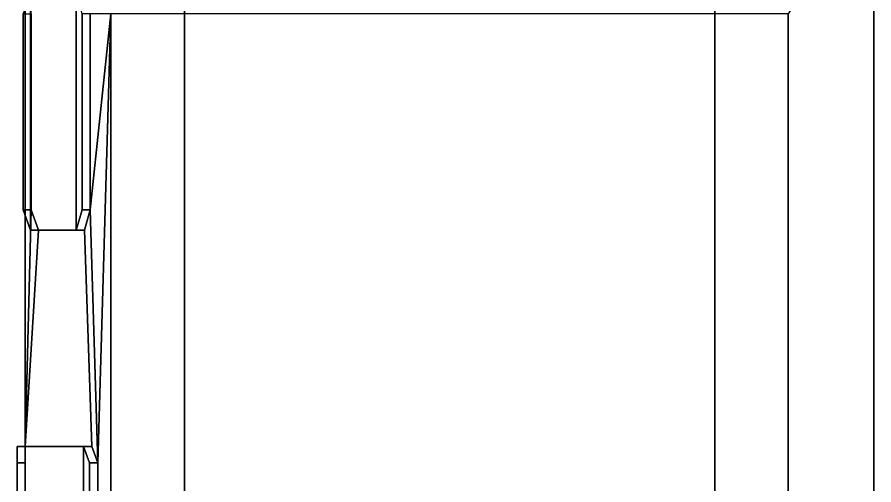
# Model space of a CAD drawing. Extents: x -1.06 to 1.04, y -2.46 to 2.91.
# Drawn here: x -1.06 to 1.04, y -0.504 to 0.642 of the extents above; entities that cross this region are included whole.
import ezdxf

# ---------------------------------------------------------------- set-up
doc = ezdxf.new("R2010")
doc.units = 0
doc.layers.get('0').update_dxf_attribs({"linetype": 'CONTINUOUS'})

msp = doc.modelspace()

# ---------------------------------------------------------------- linework, layer by layer
for points in [[(-0.65, -2.36, 0.97), (-0.65, 2.44, 0.97), (-0.65, 2.21, 0.73), (-0.65, 2.0262, 0.6538)], [(0.65, 2.44, 0.97), (0.65, -2.36, 0.97), (0.65, 2.0262, 0.6538), (0.65, 2.21, 0.73)], [(-0.65, -2.36, 0.97), (-0.65, -2.36, 0.97), (-0.65, 2.0262, 0.6538), (-0.65, 1.95, 0.47)], [(0.65, -2.36, 0.97), (0.65, -2.36, 0.97), (0.65, 1.95, 0.47), (0.65, 2.0262, 0.6538)], [(-0.65, -2.27, 0.41), (-0.65, 1.9749, 0.41), (0.65, 1.9749, 0.41), (0.65, -2.27, 0.41)], [(-0.65, -2.36, 0.97), (-0.65, 1.95, 0.47), (-0.65, 1.9749, 0.41), (-0.65, -2.27, 0.41)], [(0.65, -2.27, 0.41), (0.65, 1.9749, 0.41), (0.65, 1.95, 0.47), (0.65, -2.36, 0.97)], [(-1.04, -0.41, 1.06), (-1.04, -0.41, 1.11), (-1.04, 0.97, 1.11), (-1.04, 0.97, 0.97)], [(-1.04, -0.45, 1.02), (-1.04, 0.97, 0.97), (-1.04, -1.33, 0.97), (-1.04, -1.01, 1.02)], [(-1.04, -0.41, 1.06), (-1.04, 0.97, 0.97), (-1.04, 0.97, 0.97), (-1.04, -0.45, 1.02)], [(-1.04, 0.97, 1.11), (-1.04, -0.41, 1.11), (-1.0255, 0.17, 1.15), (-1.0255, 0.65, 1.15)], [(1.04, 0.97, 1.11), (0.83, 0.65, 1.69), (0.83, -1.47, 1.69), (1.04, -2.03, 1.11)], [(1.04, 0.97, 0.97), (1.04, 0.97, 1.11), (1.04, -2.03, 1.11), (1.04, -2.13, 0.97)], [(-1.0455, 0.17, 1.15), (-1.0274, 0.12, 1.2), (-1.0274, 0.7, 1.2), (-1.0455, 0.65, 1.15)], [(-1.0274, 0.12, 1.2), (-0.9152, 0.12, 1.51), (-0.9152, 0.7, 1.51), (-1.0274, 0.7, 1.2)], [(-0.9152, 0.12, 1.51), (-0.9007, 0.17, 1.55), (-0.9007, 0.65, 1.55), (-0.9152, 0.7, 1.51)], [(-1.0255, 0.65, 1.15), (-1.0255, 0.17, 1.15), (-1.0455, 0.17, 1.15), (-1.0455, 0.65, 1.15)], [(-0.8807, 0.17, 1.55), (-0.8807, 0.65, 1.55), (-0.9007, 0.65, 1.55), (-0.9007, 0.17, 1.55)], [(-0.83, 0.65, 1.69), (-0.83, 0.65, 1.69), (-0.8807, 0.65, 1.55), (-0.8807, 0.17, 1.55)], [(-0.8626, -0.45, 1.6), (-0.83, 0.65, 1.69), (-0.83, 0.65, 1.69), (-0.8807, 0.17, 1.55)], [(-0.8626, -1.01, 1.6), (-0.83, -1.26, 1.69), (-0.83, 0.65, 1.69), (-0.8626, -0.45, 1.6)], [(-0.83, -1.26, 1.69), (0.83, -1.47, 1.69), (0.83, 0.65, 1.69), (-0.83, 0.65, 1.69)], [(-1.0255, 0.17, 1.15), (-1.0074, 0.12, 1.2), (-1.0274, 0.12, 1.2), (-1.0455, 0.17, 1.15)], [(-1.04, -0.41, 1.11), (-1.04, -0.41, 1.11), (-1.0074, 0.12, 1.2), (-1.0255, 0.17, 1.15)], [(-0.8952, 0.12, 1.51), (-0.8807, 0.17, 1.55), (-0.9007, 0.17, 1.55), (-0.9152, 0.12, 1.51)], [(-0.8771, -0.41, 1.56), (-0.8626, -0.45, 1.6), (-0.8807, 0.17, 1.55), (-0.8952, 0.12, 1.51)], [(-1.04, -0.41, 1.11), (-0.8771, -0.41, 1.56), (-0.8952, 0.12, 1.51), (-1.0074, 0.12, 1.2)], [(-1.0074, 0.12, 1.2), (-0.8952, 0.12, 1.51), (-0.9152, 0.12, 1.51), (-1.0274, 0.12, 1.2)], [(-1.06, -1.01, 1.02), (-1.06, -1.05, 1.06), (-1.06, -0.41, 1.06), (-1.06, -0.45, 1.02)], [(-1.06, -1.05, 1.06), (-1.06, -1.05, 1.11), (-1.06, -0.41, 1.11), (-1.06, -0.41, 1.06)], [(-1.06, -1.05, 1.11), (-0.8971, -1.05, 1.56), (-0.8971, -0.41, 1.56), (-1.06, -0.41, 1.11)], [(-0.8971, -0.41, 1.56), (-0.8771, -0.41, 1.56), (-1.04, -0.41, 1.11), (-1.06, -0.41, 1.11)], [(-1.06, -0.41, 1.11), (-1.04, -0.41, 1.11), (-1.04, -0.41, 1.06), (-1.06, -0.41, 1.06)], [(-1.06, -0.41, 1.06), (-1.04, -0.41, 1.06), (-1.04, -0.45, 1.02), (-1.06, -0.45, 1.02)], [(-0.8971, -1.05, 1.56), (-0.8826, -1.01, 1.6), (-0.8826, -0.45, 1.6), (-0.8971, -0.41, 1.56)], [(-0.8826, -0.45, 1.6), (-0.8626, -0.45, 1.6), (-0.8771, -0.41, 1.56), (-0.8971, -0.41, 1.56)], [(-1.06, -0.45, 1.02), (-1.04, -0.45, 1.02), (-1.04, -1.01, 1.02), (-1.06, -1.01, 1.02)], [(-0.8826, -1.01, 1.6), (-0.8626, -1.01, 1.6), (-0.8626, -0.45, 1.6), (-0.8826, -0.45, 1.6)]]:
    msp.add_3dface(points)

doc.saveas('drawing.dxf')
